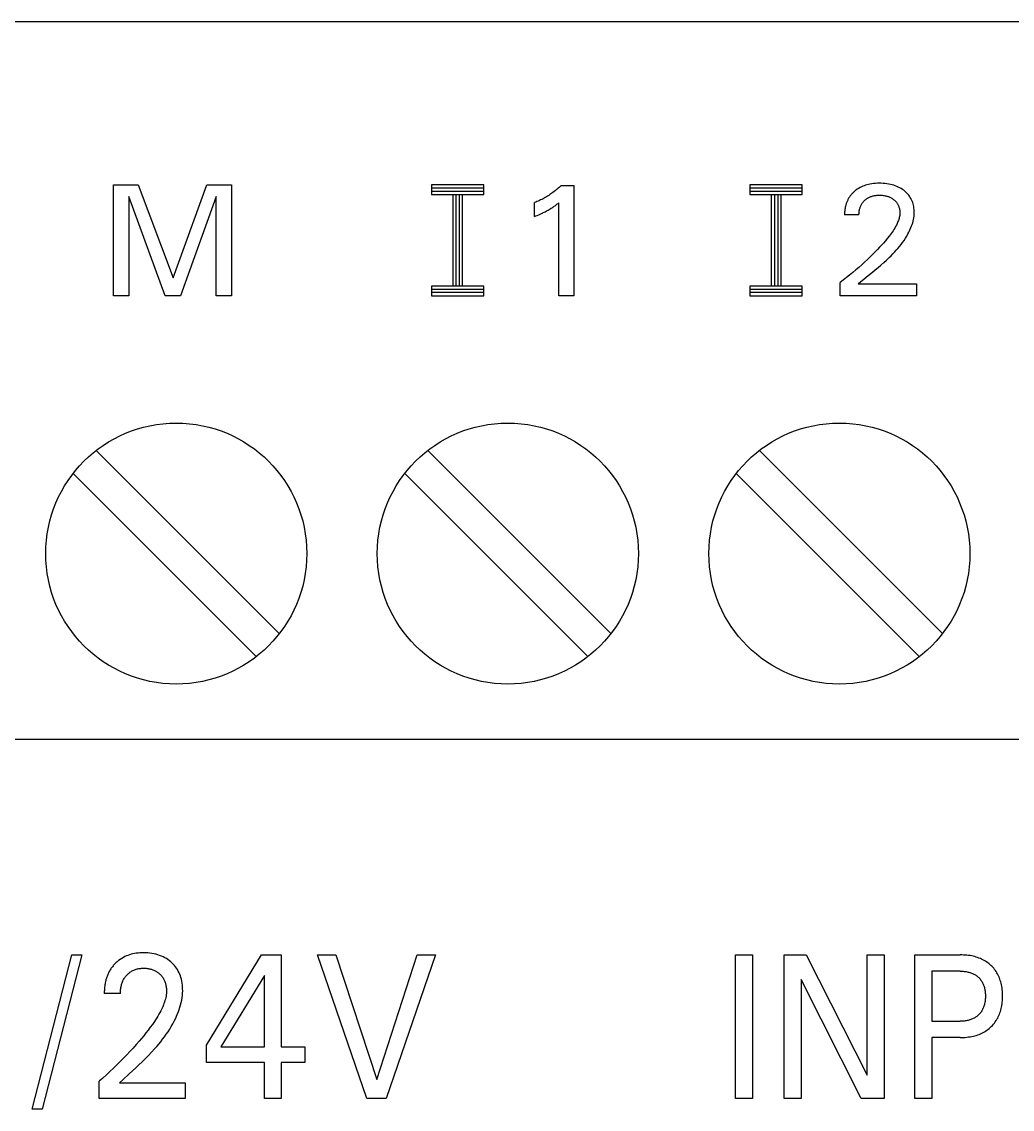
# Model space of a CAD drawing. Extents: x 0 to 420, y 0 to 297.
# Drawn here: x 149.86 to 165.04, y 237.01 to 253.67 of the extents above; entities that cross this region are included whole.
import ezdxf

# ---------------------------------------------------------------- set-up
doc = ezdxf.new("R2010")
doc.units = 0
doc.header["$LTSCALE"] = 23.1
doc.layers.add('10000_FRONT', color=7, linetype='CONTINUOUS')

msp = doc.modelspace()

# ---------------------------------------------------------------- linework, layer by layer
at = {"layer": '10000_FRONT', "color": 7, "linetype": 'CONTINUOUS'}
for p, q in [((207.298, 253.673), (137.798, 253.673)), ((151.268, 249.473), (151.268, 251.173)), ((151.268, 251.173), (151.645, 251.173)), ((151.645, 251.173), (152.178, 249.75)), ((152.178, 249.75), (152.695, 251.173)), ((152.695, 251.173), (153.072, 251.173)), ((153.072, 251.173), (153.072, 249.473)), ((156.138, 251.173), (156.138, 251.023)), ((156.938, 251.173), (156.138, 251.173)), ((156.938, 251.023), (156.938, 251.173)), ((158.11, 251.149), (158.095, 251.135)), ((158.125, 251.163), (158.11, 251.149)), ((158.125, 251.163), (158.318, 251.163)), ((158.318, 251.163), (158.318, 249.473)), ((161.018, 251.173), (161.018, 251.023)), ((161.818, 251.173), (161.018, 251.173)), ((161.818, 251.023), (161.818, 251.173)), ((162.748, 251.152), (162.728, 251.143)), ((162.769, 251.16), (162.748, 251.152)), ((162.79, 251.168), (162.769, 251.16)), ((162.811, 251.174), (162.79, 251.168)), ((162.833, 251.18), (162.811, 251.174)), ((162.855, 251.184), (162.833, 251.18)), ((162.884, 251.189), (162.855, 251.184)), ((162.913, 251.193), (162.884, 251.189)), ((162.942, 251.196), (162.913, 251.193)), ((162.972, 251.197), (162.942, 251.196)), ((163.001, 251.198), (162.972, 251.197)), ((163.03, 251.198), (163.001, 251.198)), ((163.059, 251.196), (163.03, 251.198)), ((163.087, 251.194), (163.059, 251.196)), ((163.116, 251.19), (163.087, 251.194)), ((163.144, 251.186), (163.116, 251.19)), ((163.17, 251.181), (163.144, 251.186)), ((163.195, 251.175), (163.17, 251.181)), ((163.22, 251.168), (163.195, 251.175)), ((163.244, 251.159), (163.22, 251.168)), ((163.268, 251.15), (163.244, 251.159)), ((163.291, 251.14), (163.268, 251.15)), ((151.5, 250.994), (151.5, 249.473)), ((152.06, 249.473), (151.5, 250.994)), ((152.84, 250.997), (152.294, 249.473)), ((152.84, 249.473), (152.84, 250.997)), ((156.938, 251.123), (156.138, 251.123)), ((156.938, 251.073), (156.138, 251.073)), ((156.138, 251.023), (156.938, 251.023)), ((156.463, 251.023), (156.463, 249.623)), ((156.513, 251.023), (156.513, 249.623)), ((156.563, 251.023), (156.563, 249.623)), ((156.613, 249.623), (156.613, 251.023)), ((157.882, 250.98), (157.865, 250.97)), ((157.9, 250.99), (157.882, 250.98)), ((157.917, 251.001), (157.9, 250.99)), ((157.934, 251.012), (157.917, 251.001)), ((157.951, 251.023), (157.934, 251.012)), ((157.967, 251.034), (157.951, 251.023)), ((157.984, 251.046), (157.967, 251.034)), ((158, 251.057), (157.984, 251.046)), ((158.017, 251.07), (158, 251.057)), ((158.033, 251.082), (158.017, 251.07)), ((158.049, 251.095), (158.033, 251.082)), ((158.064, 251.108), (158.049, 251.095)), ((158.08, 251.121), (158.064, 251.108)), ((158.095, 251.135), (158.08, 251.121)), ((161.818, 251.123), (161.018, 251.123)), ((161.818, 251.073), (161.018, 251.073)), ((161.018, 251.023), (161.818, 251.023)), ((161.343, 251.023), (161.343, 249.623)), ((161.393, 251.023), (161.393, 249.623)), ((161.443, 251.023), (161.443, 249.623)), ((161.493, 251.023), (161.493, 249.623)), ((162.542, 250.986), (162.536, 250.977)), ((162.548, 250.995), (162.542, 250.986)), ((162.554, 251.004), (162.548, 250.995)), ((162.561, 251.013), (162.554, 251.004)), ((162.568, 251.021), (162.561, 251.013)), ((162.575, 251.029), (162.568, 251.021)), ((162.582, 251.037), (162.575, 251.029)), ((162.59, 251.045), (162.582, 251.037)), ((162.598, 251.053), (162.59, 251.045)), ((162.605, 251.061), (162.598, 251.053)), ((162.613, 251.068), (162.605, 251.061)), ((162.622, 251.075), (162.613, 251.068)), ((162.628, 251.08), (162.622, 251.075)), ((162.635, 251.086), (162.628, 251.08)), ((162.641, 251.091), (162.635, 251.086)), ((162.662, 251.106), (162.641, 251.091)), ((162.683, 251.119), (162.662, 251.106)), ((162.705, 251.132), (162.683, 251.119)), ((162.728, 251.143), (162.705, 251.132)), ((162.838, 250.979), (162.848, 250.984)), ((162.848, 250.984), (162.858, 250.989)), ((162.858, 250.989), (162.869, 250.993)), ((162.869, 250.993), (162.88, 250.997)), ((162.88, 250.997), (162.891, 251)), ((162.891, 251), (162.902, 251.003)), ((162.902, 251.003), (162.913, 251.006)), ((162.913, 251.006), (162.926, 251.008)), ((162.926, 251.008), (162.938, 251.01)), ((162.938, 251.01), (162.951, 251.012)), ((162.951, 251.012), (162.963, 251.013)), ((162.963, 251.013), (162.976, 251.014)), ((162.976, 251.014), (162.989, 251.015)), ((162.989, 251.015), (163.001, 251.015)), ((163.001, 251.015), (163.016, 251.015)), ((163.016, 251.015), (163.03, 251.014)), ((163.03, 251.014), (163.044, 251.013)), ((163.044, 251.013), (163.059, 251.012)), ((163.059, 251.012), (163.073, 251.01)), ((163.073, 251.01), (163.087, 251.007)), ((163.087, 251.007), (163.098, 251.005)), ((163.098, 251.005), (163.109, 251.002)), ((163.109, 251.002), (163.119, 250.999)), ((163.119, 250.999), (163.13, 250.996)), ((163.13, 250.996), (163.14, 250.993)), ((163.14, 250.993), (163.151, 250.989)), ((163.151, 250.989), (163.161, 250.984)), ((163.161, 250.984), (163.172, 250.979)), ((163.172, 250.979), (163.183, 250.973)), ((163.312, 251.129), (163.291, 251.14)), ((163.333, 251.117), (163.312, 251.129)), ((163.354, 251.104), (163.333, 251.117)), ((163.374, 251.09), (163.354, 251.104)), ((163.39, 251.076), (163.374, 251.09)), ((163.407, 251.062), (163.39, 251.076)), ((163.422, 251.047), (163.407, 251.062)), ((163.437, 251.032), (163.422, 251.047)), ((163.45, 251.015), (163.437, 251.032)), ((163.463, 250.998), (163.45, 251.015)), ((163.475, 250.98), (163.463, 250.998)), ((163.485, 250.962), (163.475, 250.98)), ((157.736, 250.909), (157.718, 250.902)), ((157.718, 250.69), (157.718, 250.902)), ((157.755, 250.917), (157.736, 250.909)), ((157.774, 250.925), (157.755, 250.917)), ((157.792, 250.933), (157.774, 250.925)), ((157.811, 250.942), (157.792, 250.933)), ((157.829, 250.951), (157.811, 250.942)), ((157.847, 250.961), (157.829, 250.951)), ((157.865, 250.97), (157.847, 250.961)), ((157.958, 250.804), (157.973, 250.814)), ((157.973, 250.814), (157.987, 250.823)), ((157.987, 250.823), (157.998, 250.83)), ((157.998, 250.83), (158.009, 250.838)), ((158.009, 250.838), (158.019, 250.845)), ((158.019, 250.845), (158.031, 250.854)), ((158.031, 250.854), (158.042, 250.862)), ((158.042, 250.862), (158.053, 250.871)), ((158.053, 250.871), (158.066, 250.881)), ((158.066, 250.881), (158.078, 250.89)), ((158.078, 250.89), (158.09, 250.9)), ((158.09, 249.473), (158.09, 250.9)), ((162.477, 250.821), (162.475, 250.809)), ((162.479, 250.833), (162.477, 250.821)), ((162.482, 250.845), (162.479, 250.833)), ((162.485, 250.857), (162.482, 250.845)), ((162.488, 250.867), (162.485, 250.857)), ((162.491, 250.878), (162.488, 250.867)), ((162.494, 250.888), (162.491, 250.878)), ((162.498, 250.899), (162.494, 250.888)), ((162.502, 250.909), (162.498, 250.899)), ((162.506, 250.919), (162.502, 250.909)), ((162.51, 250.929), (162.506, 250.919)), ((162.515, 250.939), (162.51, 250.929)), ((162.52, 250.949), (162.515, 250.939)), ((162.525, 250.958), (162.52, 250.949)), ((162.53, 250.968), (162.525, 250.958)), ((162.536, 250.977), (162.53, 250.968)), ((162.7, 250.811), (162.704, 250.822)), ((162.704, 250.822), (162.707, 250.833)), ((162.707, 250.833), (162.711, 250.843)), ((162.711, 250.843), (162.716, 250.854)), ((162.716, 250.854), (162.721, 250.864)), ((162.721, 250.864), (162.726, 250.874)), ((162.726, 250.874), (162.732, 250.883)), ((162.732, 250.883), (162.738, 250.892)), ((162.738, 250.892), (162.745, 250.901)), ((162.745, 250.901), (162.751, 250.91)), ((162.751, 250.91), (162.759, 250.918)), ((162.759, 250.918), (162.766, 250.926)), ((162.766, 250.926), (162.774, 250.934)), ((162.774, 250.934), (162.782, 250.942)), ((162.782, 250.942), (162.791, 250.949)), ((162.791, 250.949), (162.8, 250.956)), ((162.8, 250.956), (162.809, 250.962)), ((162.809, 250.962), (162.818, 250.968)), ((162.818, 250.968), (162.828, 250.974)), ((162.828, 250.974), (162.838, 250.979)), ((163.183, 250.973), (163.193, 250.967)), ((163.193, 250.967), (163.203, 250.961)), ((163.203, 250.961), (163.213, 250.954)), ((163.213, 250.954), (163.223, 250.946)), ((163.223, 250.946), (163.231, 250.939)), ((163.231, 250.939), (163.239, 250.932)), ((163.239, 250.932), (163.247, 250.924)), ((163.247, 250.924), (163.254, 250.916)), ((163.254, 250.916), (163.261, 250.908)), ((163.261, 250.908), (163.268, 250.899)), ((163.268, 250.899), (163.274, 250.89)), ((163.274, 250.89), (163.279, 250.881)), ((163.279, 250.881), (163.285, 250.872)), ((163.285, 250.872), (163.289, 250.862)), ((163.289, 250.862), (163.294, 250.852)), ((163.294, 250.852), (163.298, 250.842)), ((163.298, 250.842), (163.301, 250.831)), ((163.301, 250.831), (163.304, 250.821)), ((163.304, 250.821), (163.307, 250.809)), ((163.495, 250.943), (163.485, 250.962)), ((163.503, 250.924), (163.495, 250.943)), ((163.511, 250.904), (163.503, 250.924)), ((163.517, 250.884), (163.511, 250.904)), ((163.523, 250.862), (163.517, 250.884)), ((163.528, 250.839), (163.523, 250.862)), ((163.531, 250.816), (163.528, 250.839)), ((163.533, 250.793), (163.531, 250.816)), ((157.718, 250.69), (157.739, 250.698)), ((157.739, 250.698), (157.76, 250.706)), ((157.76, 250.706), (157.781, 250.715)), ((157.781, 250.715), (157.801, 250.724)), ((157.801, 250.724), (157.822, 250.733)), ((157.822, 250.733), (157.837, 250.74)), ((157.837, 250.74), (157.852, 250.747)), ((157.852, 250.747), (157.867, 250.755)), ((157.867, 250.755), (157.882, 250.762)), ((157.882, 250.762), (157.897, 250.77)), ((157.897, 250.77), (157.912, 250.778)), ((157.912, 250.778), (157.927, 250.786)), ((157.927, 250.786), (157.943, 250.795)), ((157.943, 250.795), (157.958, 250.804)), ((162.468, 250.737), (162.467, 250.726)), ((162.467, 250.726), (162.467, 250.714)), ((162.688, 250.714), (162.467, 250.714)), ((162.469, 250.761), (162.468, 250.749)), ((162.468, 250.749), (162.468, 250.737)), ((162.47, 250.773), (162.469, 250.761)), ((162.471, 250.785), (162.47, 250.773)), ((162.473, 250.797), (162.471, 250.785)), ((162.475, 250.809), (162.473, 250.797)), ((162.688, 250.726), (162.689, 250.738)), ((162.688, 250.714), (162.688, 250.726)), ((162.689, 250.751), (162.691, 250.763)), ((162.689, 250.738), (162.689, 250.751)), ((162.691, 250.763), (162.693, 250.776)), ((162.693, 250.776), (162.695, 250.788)), ((162.695, 250.788), (162.698, 250.8)), ((162.698, 250.8), (162.7, 250.811)), ((163.302, 250.657), (163.297, 250.641)), ((163.306, 250.673), (163.302, 250.657)), ((163.309, 250.689), (163.306, 250.673)), ((163.307, 250.809), (163.31, 250.797)), ((163.312, 250.705), (163.309, 250.689)), ((163.31, 250.797), (163.312, 250.786)), ((163.312, 250.786), (163.313, 250.774)), ((163.314, 250.721), (163.312, 250.705)), ((163.313, 250.774), (163.314, 250.762)), ((163.314, 250.762), (163.315, 250.75)), ((163.315, 250.75), (163.314, 250.738)), ((163.314, 250.738), (163.314, 250.721)), ((163.523, 250.644), (163.528, 250.67)), ((163.528, 250.67), (163.532, 250.695)), ((163.532, 250.695), (163.534, 250.721)), ((163.535, 250.77), (163.533, 250.793)), ((163.534, 250.721), (163.535, 250.747)), ((163.535, 250.747), (163.535, 250.77)), ((163.224, 250.49), (163.21, 250.468)), ((163.237, 250.512), (163.224, 250.49)), ((163.25, 250.534), (163.237, 250.512)), ((163.262, 250.557), (163.25, 250.534)), ((163.273, 250.58), (163.262, 250.557)), ((163.28, 250.595), (163.273, 250.58)), ((163.286, 250.61), (163.28, 250.595)), ((163.292, 250.626), (163.286, 250.61)), ((163.297, 250.641), (163.292, 250.626)), ((163.463, 250.47), (163.474, 250.494)), ((163.474, 250.494), (163.485, 250.518)), ((163.485, 250.518), (163.494, 250.543)), ((163.494, 250.543), (163.503, 250.568)), ((163.503, 250.568), (163.511, 250.593)), ((163.511, 250.593), (163.517, 250.618)), ((163.517, 250.618), (163.523, 250.644)), ((163.094, 250.316), (163.065, 250.282)), ((163.122, 250.35), (163.094, 250.316)), ((163.15, 250.385), (163.122, 250.35)), ((163.165, 250.405), (163.15, 250.385)), ((163.181, 250.426), (163.165, 250.405)), ((163.195, 250.447), (163.181, 250.426)), ((163.21, 250.468), (163.195, 250.447)), ((163.357, 250.292), (163.379, 250.323)), ((163.379, 250.323), (163.4, 250.356)), ((163.4, 250.356), (163.42, 250.389)), ((163.42, 250.389), (163.439, 250.423)), ((163.439, 250.423), (163.452, 250.446)), ((163.452, 250.446), (163.463, 250.47)), ((162.943, 250.152), (162.902, 250.111)), ((162.974, 250.184), (162.943, 250.152)), ((163.005, 250.216), (162.974, 250.184)), ((163.035, 250.249), (163.005, 250.216)), ((163.065, 250.282), (163.035, 250.249)), ((163.234, 250.143), (163.26, 250.171)), ((163.26, 250.171), (163.286, 250.2)), ((163.286, 250.2), (163.31, 250.23)), ((163.31, 250.23), (163.334, 250.26)), ((163.334, 250.26), (163.357, 250.292)), ((162.775, 249.99), (162.73, 249.949)), ((162.818, 250.029), (162.775, 249.99)), ((162.86, 250.07), (162.818, 250.029)), ((162.902, 250.111), (162.86, 250.07)), ((163.025, 249.945), (163.068, 249.982)), ((163.068, 249.982), (163.111, 250.021)), ((163.111, 250.021), (163.153, 250.06)), ((163.153, 250.06), (163.18, 250.087)), ((163.18, 250.087), (163.208, 250.115)), ((163.208, 250.115), (163.234, 250.143)), ((162.593, 249.831), (162.545, 249.791)), ((162.639, 249.87), (162.593, 249.831)), ((162.685, 249.909), (162.639, 249.87)), ((162.73, 249.949), (162.685, 249.909)), ((162.804, 249.764), (162.893, 249.835)), ((162.893, 249.835), (162.937, 249.871)), ((162.937, 249.871), (162.981, 249.908)), ((162.981, 249.908), (163.025, 249.945)), ((162.447, 249.714), (162.398, 249.676)), ((162.398, 249.473), (162.398, 249.676)), ((162.496, 249.752), (162.447, 249.714)), ((162.545, 249.791), (162.496, 249.752)), ((162.675, 249.658), (162.717, 249.694)), ((162.675, 249.658), (163.57, 249.658)), ((162.717, 249.694), (162.761, 249.729)), ((162.761, 249.729), (162.804, 249.764)), ((163.57, 249.658), (163.57, 249.473)), ((156.138, 249.623), (156.138, 249.473)), ((156.938, 249.623), (156.138, 249.623)), ((156.138, 249.573), (156.938, 249.573)), ((156.938, 249.523), (156.138, 249.523)), ((156.938, 249.473), (156.938, 249.623)), ((161.018, 249.623), (161.018, 249.473)), ((161.818, 249.623), (161.018, 249.623)), ((161.018, 249.573), (161.818, 249.573)), ((161.818, 249.523), (161.018, 249.523)), ((161.818, 249.473), (161.818, 249.623)), ((151.5, 249.473), (151.268, 249.473)), ((152.294, 249.473), (152.06, 249.473)), ((153.072, 249.473), (152.84, 249.473)), ((156.138, 249.473), (156.938, 249.473)), ((158.318, 249.473), (158.09, 249.473)), ((161.018, 249.473), (161.818, 249.473)), ((163.57, 249.473), (162.398, 249.473)), ((153.807, 244.297), (151.002, 247.102)), ((158.887, 244.297), (156.082, 247.102)), ((163.967, 244.297), (161.162, 247.102)), ((150.649, 246.748), (153.453, 243.944)), ((155.729, 246.748), (158.533, 243.944)), ((160.809, 246.748), (163.613, 243.944)), ((207.298, 242.673), (137.798, 242.673)), ((150.019, 237.007), (150.628, 239.373)), ((150.783, 239.373), (150.174, 237.007)), ((150.628, 239.373), (150.783, 239.373)), ((151.392, 239.32), (151.367, 239.303)), ((151.418, 239.335), (151.392, 239.32)), ((151.441, 239.346), (151.418, 239.335)), ((151.464, 239.357), (151.441, 239.346)), ((151.488, 239.366), (151.464, 239.357)), ((151.512, 239.374), (151.488, 239.366)), ((151.536, 239.382), (151.512, 239.374)), ((151.561, 239.388), (151.536, 239.382)), ((151.588, 239.393), (151.561, 239.388)), ((151.615, 239.398), (151.588, 239.393)), ((151.643, 239.401), (151.615, 239.398)), ((151.67, 239.404), (151.643, 239.401)), ((151.698, 239.405), (151.67, 239.404)), ((151.726, 239.405), (151.698, 239.405)), ((151.758, 239.405), (151.726, 239.405)), ((151.791, 239.403), (151.758, 239.405)), ((151.823, 239.4), (151.791, 239.403)), ((151.855, 239.396), (151.823, 239.4)), ((151.887, 239.39), (151.855, 239.396)), ((151.916, 239.383), (151.887, 239.39)), ((151.944, 239.375), (151.916, 239.383)), ((151.972, 239.366), (151.944, 239.375)), ((152, 239.355), (151.972, 239.366)), ((152.027, 239.343), (152, 239.355)), ((152.052, 239.33), (152.027, 239.343)), ((152.076, 239.316), (152.052, 239.33)), ((152.1, 239.3), (152.076, 239.316)), ((152.689, 237.988), (153.533, 239.373)), ((153.533, 239.373), (153.835, 239.373)), ((153.835, 239.373), (153.835, 237.963)), ((155.149, 237.173), (154.39, 239.373)), ((154.39, 239.373), (154.673, 239.373)), ((154.673, 239.373), (155.3, 237.461)), ((155.3, 237.461), (155.919, 239.373)), ((156.202, 239.373), (155.442, 237.173)), ((155.919, 239.373), (156.202, 239.373)), ((160.798, 237.173), (160.798, 239.373)), ((160.798, 239.373), (161.059, 239.373)), ((161.059, 239.373), (161.059, 237.173)), ((161.54, 237.173), (161.54, 239.373)), ((161.54, 239.373), (161.88, 239.373)), ((161.88, 239.373), (162.815, 237.528)), ((162.815, 237.528), (162.815, 239.373)), ((162.815, 239.373), (163.075, 239.373)), ((163.075, 239.373), (163.075, 237.173)), ((163.544, 237.173), (163.544, 239.373)), ((163.544, 239.373), (164.24, 239.373)), ((164.266, 239.372), (164.24, 239.373)), ((164.291, 239.371), (164.266, 239.372)), ((164.316, 239.37), (164.291, 239.371)), ((164.342, 239.368), (164.316, 239.37)), ((164.367, 239.365), (164.342, 239.368)), ((164.392, 239.361), (164.367, 239.365)), ((164.417, 239.356), (164.392, 239.361)), ((164.439, 239.352), (164.417, 239.356)), ((164.461, 239.346), (164.439, 239.352)), ((164.483, 239.34), (164.461, 239.346)), ((164.505, 239.333), (164.483, 239.34)), ((164.526, 239.325), (164.505, 239.333)), ((164.548, 239.317), (164.526, 239.325)), ((164.568, 239.308), (164.548, 239.317)), ((151.224, 239.157), (151.217, 239.145)), ((151.233, 239.169), (151.224, 239.157)), ((151.241, 239.181), (151.233, 239.169)), ((151.25, 239.192), (151.241, 239.181)), ((151.259, 239.204), (151.25, 239.192)), ((151.268, 239.215), (151.259, 239.204)), ((151.278, 239.225), (151.268, 239.215)), ((151.288, 239.236), (151.278, 239.225)), ((151.298, 239.246), (151.288, 239.236)), ((151.309, 239.257), (151.298, 239.246)), ((151.32, 239.267), (151.309, 239.257)), ((151.343, 239.286), (151.32, 239.267)), ((151.367, 239.303), (151.343, 239.286)), ((151.589, 239.145), (151.601, 239.149)), ((151.601, 239.149), (151.614, 239.153)), ((151.614, 239.153), (151.627, 239.157)), ((151.627, 239.157), (151.641, 239.16)), ((151.641, 239.16), (151.655, 239.163)), ((151.655, 239.163), (151.669, 239.165)), ((151.669, 239.165), (151.683, 239.166)), ((151.683, 239.166), (151.697, 239.167)), ((151.697, 239.167), (151.711, 239.168)), ((151.711, 239.168), (151.726, 239.168)), ((151.726, 239.168), (151.74, 239.168)), ((151.74, 239.168), (151.753, 239.168)), ((151.753, 239.168), (151.767, 239.167)), ((151.767, 239.167), (151.781, 239.165)), ((151.781, 239.165), (151.795, 239.164)), ((151.795, 239.164), (151.809, 239.161)), ((151.809, 239.161), (151.822, 239.159)), ((151.822, 239.159), (151.834, 239.156)), ((151.834, 239.156), (151.847, 239.152)), ((151.847, 239.152), (151.859, 239.148)), ((151.859, 239.148), (151.871, 239.144)), ((152.123, 239.283), (152.1, 239.3)), ((152.145, 239.265), (152.123, 239.283)), ((152.164, 239.248), (152.145, 239.265)), ((152.183, 239.229), (152.164, 239.248)), ((152.2, 239.21), (152.183, 239.229)), ((152.216, 239.189), (152.2, 239.21)), ((152.232, 239.168), (152.216, 239.189)), ((152.246, 239.147), (152.232, 239.168)), ((164.588, 239.298), (164.568, 239.308)), ((164.607, 239.288), (164.588, 239.298)), ((164.625, 239.277), (164.607, 239.288)), ((164.643, 239.265), (164.625, 239.277)), ((164.661, 239.253), (164.643, 239.265)), ((164.678, 239.24), (164.661, 239.253)), ((164.695, 239.226), (164.678, 239.24)), ((164.71, 239.212), (164.695, 239.226)), ((164.725, 239.198), (164.71, 239.212)), ((164.74, 239.183), (164.725, 239.198)), ((164.753, 239.167), (164.74, 239.183)), ((164.766, 239.151), (164.753, 239.167)), ((164.779, 239.135), (164.766, 239.151)), ((151.151, 238.991), (151.147, 238.977)), ((151.155, 239.004), (151.151, 238.991)), ((151.159, 239.017), (151.155, 239.004)), ((151.163, 239.031), (151.159, 239.017)), ((151.168, 239.044), (151.163, 239.031)), ((151.173, 239.057), (151.168, 239.044)), ((151.178, 239.07), (151.173, 239.057)), ((151.183, 239.082), (151.178, 239.07)), ((151.189, 239.095), (151.183, 239.082)), ((151.195, 239.107), (151.189, 239.095)), ((151.202, 239.12), (151.195, 239.107)), ((151.209, 239.132), (151.202, 239.12)), ((151.217, 239.145), (151.209, 239.132)), ((151.41, 238.973), (151.416, 238.986)), ((151.416, 238.986), (151.422, 238.998)), ((151.422, 238.998), (151.429, 239.01)), ((151.429, 239.01), (151.436, 239.021)), ((151.436, 239.021), (151.444, 239.032)), ((151.444, 239.032), (151.452, 239.043)), ((151.452, 239.043), (151.461, 239.054)), ((151.461, 239.054), (151.47, 239.064)), ((151.47, 239.064), (151.479, 239.073)), ((151.479, 239.073), (151.489, 239.083)), ((151.489, 239.083), (151.499, 239.091)), ((151.499, 239.091), (151.509, 239.1)), ((151.509, 239.1), (151.519, 239.108)), ((151.519, 239.108), (151.53, 239.115)), ((151.53, 239.115), (151.542, 239.122)), ((151.542, 239.122), (151.553, 239.128)), ((151.553, 239.128), (151.565, 239.134)), ((151.565, 239.134), (151.577, 239.14)), ((151.577, 239.14), (151.589, 239.145)), ((151.871, 239.144), (151.882, 239.14)), ((151.882, 239.14), (151.894, 239.134)), ((151.894, 239.134), (151.905, 239.129)), ((151.905, 239.129), (151.916, 239.123)), ((151.916, 239.123), (151.927, 239.117)), ((151.927, 239.117), (151.937, 239.11)), ((151.937, 239.11), (151.947, 239.103)), ((151.947, 239.103), (151.957, 239.096)), ((151.957, 239.096), (151.966, 239.088)), ((151.966, 239.088), (151.975, 239.08)), ((151.975, 239.08), (151.985, 239.07)), ((151.985, 239.07), (151.994, 239.061)), ((151.994, 239.061), (152.003, 239.051)), ((152.003, 239.051), (152.011, 239.04)), ((152.011, 239.04), (152.019, 239.03)), ((152.019, 239.03), (152.026, 239.019)), ((152.026, 239.019), (152.033, 239.007)), ((152.033, 239.007), (152.038, 238.997)), ((152.038, 238.997), (152.044, 238.986)), ((152.044, 238.986), (152.048, 238.975)), ((152.259, 239.123), (152.246, 239.147)), ((152.271, 239.1), (152.259, 239.123)), ((152.282, 239.075), (152.271, 239.1)), ((152.291, 239.05), (152.282, 239.075)), ((152.299, 239.025), (152.291, 239.05)), ((152.306, 238.999), (152.299, 239.025)), ((152.313, 238.97), (152.306, 238.999)), ((153.579, 239.059), (152.913, 237.963)), ((153.579, 237.963), (153.579, 239.059)), ((161.8, 238.997), (161.8, 237.173)), ((162.724, 237.173), (161.8, 238.997)), ((163.806, 239.123), (163.806, 238.356)), ((164.24, 239.123), (163.806, 239.123)), ((164.24, 239.123), (164.256, 239.123)), ((164.256, 239.123), (164.271, 239.122)), ((164.271, 239.122), (164.286, 239.122)), ((164.286, 239.122), (164.302, 239.12)), ((164.302, 239.12), (164.317, 239.118)), ((164.317, 239.118), (164.332, 239.116)), ((164.332, 239.116), (164.347, 239.113)), ((164.347, 239.113), (164.361, 239.11)), ((164.361, 239.11), (164.374, 239.107)), ((164.374, 239.107), (164.387, 239.103)), ((164.387, 239.103), (164.4, 239.099)), ((164.4, 239.099), (164.413, 239.094)), ((164.413, 239.094), (164.426, 239.089)), ((164.426, 239.089), (164.438, 239.084)), ((164.438, 239.084), (164.45, 239.078)), ((164.45, 239.078), (164.461, 239.072)), ((164.461, 239.072), (164.472, 239.065)), ((164.472, 239.065), (164.483, 239.058)), ((164.483, 239.058), (164.493, 239.051)), ((164.493, 239.051), (164.503, 239.043)), ((164.503, 239.043), (164.513, 239.034)), ((164.513, 239.034), (164.523, 239.025)), ((164.523, 239.025), (164.533, 239.015)), ((164.533, 239.015), (164.543, 239.004)), ((164.543, 239.004), (164.552, 238.993)), ((164.552, 238.993), (164.56, 238.981)), ((164.56, 238.981), (164.568, 238.97)), ((164.791, 239.118), (164.779, 239.135)), ((164.802, 239.1), (164.791, 239.118)), ((164.813, 239.081), (164.802, 239.1)), ((164.822, 239.062), (164.813, 239.081)), ((164.832, 239.042), (164.822, 239.062)), ((164.84, 239.022), (164.832, 239.042)), ((164.848, 239.002), (164.84, 239.022)), ((164.854, 238.982), (164.848, 239.002)), ((164.861, 238.961), (164.854, 238.982)), ((151.126, 238.829), (151.125, 238.812)), ((151.127, 238.846), (151.126, 238.829)), ((151.128, 238.863), (151.127, 238.846)), ((151.13, 238.88), (151.128, 238.863)), ((151.132, 238.897), (151.13, 238.88)), ((151.135, 238.913), (151.132, 238.897)), ((151.137, 238.93), (151.135, 238.913)), ((151.141, 238.947), (151.137, 238.93)), ((151.144, 238.964), (151.141, 238.947)), ((151.147, 238.977), (151.144, 238.964)), ((151.374, 238.811), (151.375, 238.827)), ((151.375, 238.827), (151.376, 238.843)), ((151.376, 238.843), (151.378, 238.859)), ((151.378, 238.859), (151.381, 238.875)), ((151.381, 238.875), (151.384, 238.891)), ((151.384, 238.891), (151.387, 238.905)), ((151.387, 238.905), (151.391, 238.919)), ((151.391, 238.919), (151.395, 238.933)), ((151.395, 238.933), (151.399, 238.946)), ((151.399, 238.946), (151.404, 238.96)), ((151.404, 238.96), (151.41, 238.973)), ((152.048, 238.975), (152.053, 238.964)), ((152.053, 238.964), (152.057, 238.952)), ((152.057, 238.952), (152.061, 238.941)), ((152.061, 238.941), (152.064, 238.929)), ((152.064, 238.929), (152.067, 238.917)), ((152.067, 238.917), (152.07, 238.902)), ((152.07, 238.902), (152.073, 238.887)), ((152.073, 238.887), (152.075, 238.872)), ((152.075, 238.872), (152.077, 238.856)), ((152.077, 238.856), (152.078, 238.841)), ((152.078, 238.841), (152.078, 238.825)), ((152.078, 238.825), (152.078, 238.81)), ((152.318, 238.941), (152.313, 238.97)), ((152.322, 238.911), (152.318, 238.941)), ((152.325, 238.882), (152.322, 238.911)), ((152.326, 238.852), (152.325, 238.882)), ((152.325, 238.786), (152.327, 238.822)), ((152.327, 238.822), (152.326, 238.852)), ((164.568, 238.97), (164.576, 238.958)), ((164.576, 238.958), (164.582, 238.946)), ((164.582, 238.946), (164.588, 238.934)), ((164.588, 238.934), (164.593, 238.923)), ((164.593, 238.923), (164.598, 238.91)), ((164.598, 238.91), (164.602, 238.898)), ((164.602, 238.898), (164.606, 238.886)), ((164.606, 238.886), (164.61, 238.873)), ((164.61, 238.873), (164.613, 238.86)), ((164.613, 238.86), (164.616, 238.846)), ((164.616, 238.846), (164.619, 238.831)), ((164.619, 238.831), (164.621, 238.817)), ((164.621, 238.817), (164.623, 238.802)), ((164.866, 238.94), (164.861, 238.961)), ((164.871, 238.916), (164.866, 238.94)), ((164.876, 238.892), (164.871, 238.916)), ((164.88, 238.868), (164.876, 238.892)), ((164.882, 238.844), (164.88, 238.868)), ((164.885, 238.819), (164.882, 238.844)), ((164.886, 238.795), (164.885, 238.819)), ((151.125, 238.812), (151.125, 238.795)), ((151.125, 238.795), (151.125, 238.779)), ((151.373, 238.779), (151.125, 238.779)), ((151.373, 238.795), (151.374, 238.811)), ((151.373, 238.779), (151.373, 238.795)), ((152.048, 238.65), (152.04, 238.628)), ((152.055, 238.672), (152.048, 238.65)), ((152.062, 238.695), (152.055, 238.672)), ((152.067, 238.717), (152.062, 238.695)), ((152.071, 238.74), (152.067, 238.717)), ((152.075, 238.763), (152.071, 238.74)), ((152.077, 238.787), (152.075, 238.763)), ((152.078, 238.81), (152.077, 238.787)), ((152.304, 238.643), (152.312, 238.678)), ((152.312, 238.678), (152.318, 238.714)), ((152.318, 238.714), (152.322, 238.75)), ((152.322, 238.75), (152.325, 238.786)), ((164.62, 238.658), (164.617, 238.641)), ((164.622, 238.675), (164.62, 238.658)), ((164.624, 238.692), (164.622, 238.675)), ((164.623, 238.802), (164.624, 238.787)), ((164.624, 238.787), (164.625, 238.772)), ((164.625, 238.709), (164.624, 238.692)), ((164.625, 238.772), (164.625, 238.758)), ((164.625, 238.758), (164.626, 238.743)), ((164.626, 238.743), (164.625, 238.726)), ((164.625, 238.726), (164.625, 238.709)), ((164.88, 238.622), (164.883, 238.647)), ((164.883, 238.647), (164.885, 238.671)), ((164.885, 238.671), (164.886, 238.696)), ((164.887, 238.77), (164.886, 238.795)), ((164.886, 238.696), (164.887, 238.721)), ((164.887, 238.746), (164.887, 238.77)), ((164.887, 238.721), (164.887, 238.746)), ((151.977, 238.49), (151.961, 238.462)), ((151.992, 238.518), (151.977, 238.49)), ((152.006, 238.547), (151.992, 238.518)), ((152.02, 238.576), (152.006, 238.547)), ((152.032, 238.606), (152.02, 238.576)), ((152.04, 238.628), (152.032, 238.606)), ((152.248, 238.469), (152.262, 238.503)), ((152.262, 238.503), (152.274, 238.538)), ((152.274, 238.538), (152.285, 238.572)), ((152.285, 238.572), (152.295, 238.608)), ((152.295, 238.608), (152.304, 238.643)), ((164.553, 238.49), (164.544, 238.479)), ((164.561, 238.502), (164.553, 238.49)), ((164.569, 238.514), (164.561, 238.502)), ((164.576, 238.526), (164.569, 238.514)), ((164.582, 238.537), (164.576, 238.526)), ((164.588, 238.549), (164.582, 238.537)), ((164.593, 238.561), (164.588, 238.549)), ((164.598, 238.574), (164.593, 238.561)), ((164.603, 238.586), (164.598, 238.574)), ((164.607, 238.599), (164.603, 238.586)), ((164.61, 238.611), (164.607, 238.599)), ((164.613, 238.624), (164.61, 238.611)), ((164.617, 238.641), (164.613, 238.624)), ((164.841, 238.465), (164.848, 238.486)), ((164.848, 238.486), (164.855, 238.507)), ((164.855, 238.507), (164.861, 238.528)), ((164.861, 238.528), (164.866, 238.549)), ((164.866, 238.549), (164.872, 238.573)), ((164.872, 238.573), (164.876, 238.598)), ((164.876, 238.598), (164.88, 238.622)), ((151.893, 238.353), (151.862, 238.308)), ((151.91, 238.38), (151.893, 238.353)), ((151.928, 238.407), (151.91, 238.38)), ((151.945, 238.434), (151.928, 238.407)), ((151.961, 238.462), (151.945, 238.434)), ((152.152, 238.276), (152.176, 238.317)), ((152.176, 238.317), (152.198, 238.359)), ((152.198, 238.359), (152.219, 238.402)), ((152.219, 238.402), (152.234, 238.436)), ((152.234, 238.436), (152.248, 238.469)), ((163.806, 238.356), (164.24, 238.356)), ((164.256, 238.356), (164.24, 238.356)), ((164.271, 238.357), (164.256, 238.356)), ((164.287, 238.358), (164.271, 238.357)), ((164.302, 238.359), (164.287, 238.358)), ((164.317, 238.361), (164.302, 238.359)), ((164.333, 238.363), (164.317, 238.361)), ((164.348, 238.366), (164.333, 238.363)), ((164.361, 238.369), (164.348, 238.366)), ((164.375, 238.373), (164.361, 238.369)), ((164.388, 238.377), (164.375, 238.373)), ((164.401, 238.381), (164.388, 238.377)), ((164.414, 238.386), (164.401, 238.381)), ((164.427, 238.391), (164.414, 238.386)), ((164.439, 238.397), (164.427, 238.391)), ((164.451, 238.403), (164.439, 238.397)), ((164.462, 238.409), (164.451, 238.403)), ((164.473, 238.416), (164.462, 238.409)), ((164.484, 238.424), (164.473, 238.416)), ((164.494, 238.431), (164.484, 238.424)), ((164.505, 238.439), (164.494, 238.431)), ((164.514, 238.448), (164.505, 238.439)), ((164.525, 238.458), (164.514, 238.448)), ((164.534, 238.468), (164.525, 238.458)), ((164.544, 238.479), (164.534, 238.468)), ((164.748, 238.309), (164.763, 238.327)), ((164.763, 238.327), (164.777, 238.346)), ((164.777, 238.346), (164.791, 238.366)), ((164.791, 238.366), (164.803, 238.386)), ((164.803, 238.386), (164.814, 238.405)), ((164.814, 238.405), (164.823, 238.425)), ((164.823, 238.425), (164.832, 238.445)), ((164.832, 238.445), (164.841, 238.465)), ((151.764, 238.178), (151.73, 238.135)), ((151.797, 238.221), (151.764, 238.178)), ((151.83, 238.264), (151.797, 238.221)), ((151.862, 238.308), (151.83, 238.264)), ((152.047, 238.117), (152.075, 238.156)), ((152.075, 238.156), (152.102, 238.195)), ((152.102, 238.195), (152.127, 238.235)), ((152.127, 238.235), (152.152, 238.276)), ((164.486, 238.14), (164.508, 238.148)), ((164.508, 238.148), (164.529, 238.155)), ((164.529, 238.155), (164.55, 238.164)), ((164.55, 238.164), (164.571, 238.174)), ((164.571, 238.174), (164.591, 238.184)), ((164.591, 238.184), (164.61, 238.194)), ((164.61, 238.194), (164.628, 238.206)), ((164.628, 238.206), (164.646, 238.218)), ((164.646, 238.218), (164.664, 238.23)), ((164.664, 238.23), (164.681, 238.244)), ((164.681, 238.244), (164.697, 238.258)), ((164.697, 238.258), (164.715, 238.274)), ((164.715, 238.274), (164.732, 238.291)), ((164.732, 238.291), (164.748, 238.309)), ((151.614, 237.998), (151.567, 237.946)), ((151.661, 238.052), (151.614, 237.998)), ((151.696, 238.094), (151.661, 238.052)), ((151.73, 238.135), (151.696, 238.094)), ((151.928, 237.968), (151.959, 238.005)), ((151.959, 238.005), (151.989, 238.042)), ((151.989, 238.042), (152.019, 238.079)), ((152.019, 238.079), (152.047, 238.117)), ((152.689, 237.723), (152.689, 237.988)), ((163.806, 238.107), (163.806, 237.173)), ((164.24, 238.107), (163.806, 238.107)), ((164.24, 238.107), (164.266, 238.107)), ((164.266, 238.107), (164.292, 238.108)), ((164.292, 238.108), (164.317, 238.109)), ((164.317, 238.109), (164.343, 238.112)), ((164.343, 238.112), (164.368, 238.115)), ((164.368, 238.115), (164.394, 238.119)), ((164.394, 238.119), (164.419, 238.123)), ((164.419, 238.123), (164.441, 238.128)), ((164.441, 238.128), (164.464, 238.134)), ((164.464, 238.134), (164.486, 238.14)), ((151.471, 237.842), (151.42, 237.789)), ((151.519, 237.893), (151.471, 237.842)), ((151.567, 237.946), (151.519, 237.893)), ((151.754, 237.784), (151.802, 237.832)), ((151.802, 237.832), (151.85, 237.882)), ((151.85, 237.882), (151.896, 237.933)), ((151.896, 237.933), (151.928, 237.968)), ((152.913, 237.963), (153.579, 237.963)), ((153.835, 237.963), (154.197, 237.963)), ((154.197, 237.963), (154.197, 237.723)), ((151.318, 237.687), (151.266, 237.636)), ((151.369, 237.738), (151.318, 237.687)), ((151.42, 237.789), (151.369, 237.738)), ((151.606, 237.641), (151.656, 237.688)), ((151.656, 237.688), (151.705, 237.736)), ((151.705, 237.736), (151.754, 237.784)), ((153.579, 237.723), (152.689, 237.723)), ((153.579, 237.173), (153.579, 237.723)), ((153.835, 237.723), (153.835, 237.173)), ((154.197, 237.723), (153.835, 237.723)), ((151.102, 237.485), (151.046, 237.436)), ((151.157, 237.535), (151.102, 237.485)), ((151.212, 237.585), (151.157, 237.535)), ((151.266, 237.636), (151.212, 237.585)), ((151.407, 237.458), (151.506, 237.549)), ((151.506, 237.549), (151.556, 237.595)), ((151.556, 237.595), (151.606, 237.641)), ((151.046, 237.173), (151.046, 237.436)), ((151.358, 237.413), (151.407, 237.458)), ((151.358, 237.413), (152.366, 237.413)), ((152.366, 237.413), (152.366, 237.173)), ((152.366, 237.173), (151.046, 237.173)), ((153.835, 237.173), (153.579, 237.173)), ((155.442, 237.173), (155.149, 237.173)), ((161.059, 237.173), (160.798, 237.173)), ((161.8, 237.173), (161.54, 237.173)), ((163.075, 237.173), (162.724, 237.173)), ((163.806, 237.173), (163.544, 237.173)), ((150.174, 237.007), (150.019, 237.007))]:
    msp.add_line(p, q, dxfattribs=at)
for centre in [(152.228, 245.523), (157.308, 245.523), (162.388, 245.523)]:
    msp.add_circle(centre, 2, dxfattribs=at)

doc.saveas('drawing.dxf')
